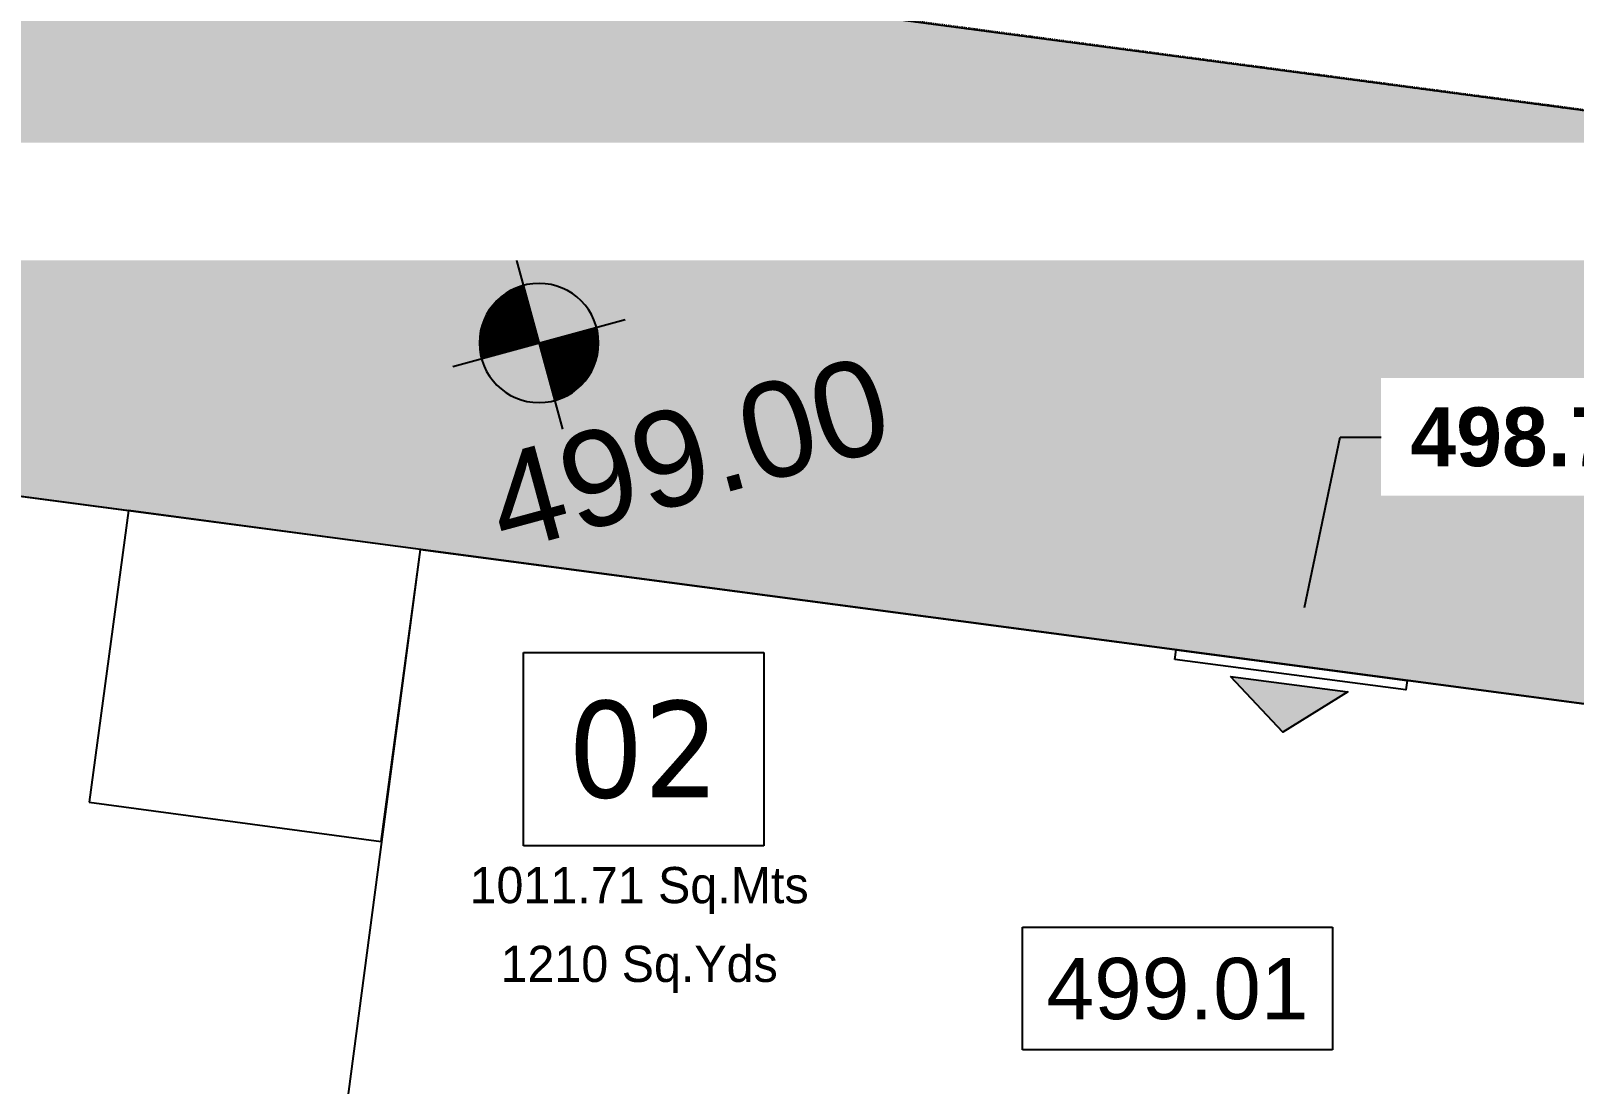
# Model space of a CAD drawing. Header units: millimetres. Extents: x -176651 to 424033, y -469666 to 486614.
# Drawn here: x 24787 to 56757, y 114721 to 136542 of the extents above; entities that cross this region are included whole.
import ezdxf
from ezdxf import colors
from ezdxf.entities.mleader import LeaderData, LeaderLine
from ezdxf.math import Vec2, Vec3

# ---------------------------------------------------------------- set-up
doc = ezdxf.new("R2010")
doc.units = ezdxf.units.MM
doc.linetypes.add('Site boundary$0$DASHDOT', pattern=[25.4, 12.7, -6.35, 0, -6.35])
for name, color, linetype in [('ad-Entrance(1625)', 2, 'Continuous'), ('ad-Parking', 2, 'Continuous'), ('ad-Plot Areas-Sq.Mts', 7, 'Continuous'), ('ad-Plot Areas-Sq.Yds', 7, 'Continuous'), ('ad-Plot Numbers', 7, 'Continuous'), ('ad-Road', 8, 'Continuous'), ('ad-Road Hatch', 8, 'Continuous'), ('Site Levels$0$ad-Client road levels', 1, 'Continuous'), ('Site Levels$0$ad-Lvl-Entance road', 4, 'Continuous'), ('Site Levels$0$ad-Lvl-Lawn', 3, 'Continuous')]:
    doc.layers.add(name, color=color, linetype=linetype)
doc.layers.add('ad-Plot Boundary', color=6, linetype='Continuous', true_color=0xff00ff)
doc.layers.add('Site boundary$0$ad-Site Boundary', color=1, linetype='Site boundary$0$DASHDOT', lineweight=35, true_color=0xff0000)
doc.styles.add('$0$grid_text', font='verdana.ttf', dxfattribs={"width": 0.9})
doc.styles.add('MtX_Century_Gothic', font='GOTHIC.TTF')
doc.styles.add('Site Levels$0$ARIAL', font='arial.ttf')
doc.styles.add('Site Levels$0$Sections_The woods Site plan_Entrances$0$Standard', font='arial.ttf')
doc.styles.add('Site Levels$0$Standard', font='arial.ttf')

# ---------------------------------------------------------------- blocks, each defined once
blk = doc.blocks.new('Site boundary')
at = {"layer": 'Site boundary$0$ad-Site Boundary', "ltscale": 1.5}
blk.add_lwpolyline([(173219, 273437), (173109, 119497), (138698, 124061), (22116, 139516)], dxfattribs=at)
blk = doc.blocks.new('A$C4fb60e89')
at = {"layer": 'ad-Road Hatch', "ltscale": 5, "transparency": 33554687}
h = blk.add_hatch(dxfattribs=at)
h.set_pattern_fill('AR-HBONE', color=256, scale=15)
h.set_pattern_definition([(45, (-193247.7, -428758.8), (0, 2155.2615), [4572, -1524]), (135, (-192170.1, -427681.1), (2e-13, 2155.2615), [4572, -1524])])
h.paths.add_polyline_path([(175594, -250241), (169178, -249341), (167473, -249057), (167473, -138694), (101313, -138694), (101313, -199954), (101308, -237995), (101040, -268291), (101008, -280968), (101066, -293684), (101243, -311127), (100910, -319344), (100949, -333937), (100669, -366960), (100727, -390983), (100669, -404586), (100538, -420418), (100467, -428759), (92426, -427265), (92163, -427209), (92163, -321454), (24803, -321454), (24803, -412961), (15653, -411029), (15654, -321452), (-19535, -321452), (-34427, -319477), (-65207, -315395), (-171770, -301268), (-185854, -298333), (-193248, -296832), (-193244, -292908), (-191914, -285219), (-191839, -284679), (-183397, -286393), (-169723, -289243), (-53141, -304698), (-18730, -309262), (15653, -309262), (15653, 703), (24803, 1115), (24803, -129544), (92163, -129544), (92163, 15133), (101313, 17713), (101313, -129544), (167473, -129544), (167473, 35552), (175738, 37855), (175849, 28595), (175836, 25947), (175777, 14040), (175855, 2316), (175660, -18036), (175731, -34039), (175718, -46839), (175673, -63402), (175816, -82072), (175542, -106356), (175490, -124641), (175575, -145019), (175731, -168892), (175797, -181269), (175797, -192667), (175744, -208200), (175829, -223277), (175888, -234871)])
h.paths.add_polyline_path([(24803, -309264), (92163, -309264), (92163, -138694), (24803, -138694)], flags=16)
at = {"layer": 'ad-Road', "ltscale": 5}
for points in [[(92426, -427265), (92163, -427209), (92163, -321454), (24803, -321454), (24803, -412961), (15653, -411029), (15654, -321452), (-19535, -321452), (-34427, -319477), (-65207, -315395), (-171770, -301268)], [(-169723, -289243), (-53141, -304698), (-18730, -309262), (15653, -309262), (15653, 703)]]:
    blk.add_lwpolyline(points, dxfattribs=at)
blk = doc.blocks.new('A$Cbbea0351')
at = {"layer": 'ad-Plot Numbers', "linetype": 'Continuous', "insert": (-330095, -344972), "char_height": 2000, "width": 2981.72, "attachment_point": 5, "style": '$0$grid_text', "bg_fill": 18, "box_fill_scale": 1.5, "bg_fill_color": 257, "bg_fill_transparency": 0}
blk.add_mtext('02', dxfattribs=at)
at = {"layer": 'ad-Plot Areas-Sq.Mts', "linetype": 'Continuous', "insert": (-330189, -347882), "char_height": 750, "width": 9668.74, "attachment_point": 5, "style": 'MtX_Century_Gothic', "bg_fill": 2}
blk.add_mtext('1011.71 Sq.Mts', dxfattribs=at)
at = {"layer": 'ad-Plot Areas-Sq.Yds', "linetype": 'Continuous', "insert": (-330189, -349514), "char_height": 750, "width": 7884.16, "attachment_point": 5, "style": 'MtX_Century_Gothic', "bg_fill": 2}
blk.add_mtext('1210 Sq.Yds', dxfattribs=at)
blk = doc.blocks.new('zw$A88E')
at = {"layer": 'ad-Plot Boundary', "ltscale": 5}
for points in [[(-368986, -334687), (-368989, -337740), (-371134, -349465), (-373560, -367195), (-338868, -372204), (-334720, -340818), (-347508, -339123), (-361592, -336188), (-368986, -334687)], [(-334720, -340818), (-303171, -345001), (-307365, -376729), (-327072, -373827), (-338868, -372204)]]:
    blk.add_lwpolyline(points, close=True, dxfattribs=at)
blk = doc.blocks.new('zw$944D')
at = {"layer": 'ad-Parking', "ltscale": 5}
blk.add_lwpolyline([(0, 0), (6100, 0), (6100, 6100), (0, 6100)], close=True, dxfattribs=at)
blk = doc.blocks.new('zw$2786')
at = {"layer": 'ad-Parking', "ltscale": 5, "rotation": 352.3389705330779}
blk.add_blockref('zw$944D', (-153946, -227439), dxfattribs=at)
blk = doc.blocks.new('zw$68CA')
at = {"layer": 'ad-Entrance(1625)', "ltscale": 5}
h = blk.add_hatch(color=256, dxfattribs=at)
h.dxf.hatch_style = 1
h.paths.add_polyline_path([(-400, -1187.5), (-400, -3637.5), (-1400, -2412.5)])
for points in [[(-200, 0), (0, 0), (0, -4825), (-200, -4825)], [(-400, -1187.5), (-400, -3637.5), (-1400, -2412.5)]]:
    blk.add_lwpolyline(points, close=True, dxfattribs=at)
blk = doc.blocks.new('zw$9E45')
at = {"layer": 'ad-Entrance(1625)', "ltscale": 5, "rotation": 82.4486906149616}
blk.add_blockref('zw$68CA', (-143324, -305039), dxfattribs=at)
blk = doc.blocks.new('Site Levels$0$LVL')
at = {"layer": 'Site Levels$0$ad-Client road levels'}
for p, q in [((0.7, -186.7), (0.5, 188.3)), ((-186.9, 0.7), (188.1, 0.8))]:
    blk.add_line(p, q, dxfattribs=at)
at = {"layer": 'Site Levels$0$ad-Client road levels', "const_width": 125}
for points in [[(63.1, 0.8, 0.414214), (0.6, 63.3)], [(-61.9, 0.7, 0.414214), (0.6, -61.7, 0.414214)]]:
    blk.add_lwpolyline(points, format="xyb", dxfattribs=at)
at = {"layer": 'Site Levels$0$ad-Client road levels'}
blk.add_circle((0.6, 0.8), 125, dxfattribs=at)
at = {"layer": 'Site Levels$0$ad-Client road levels', "color": 3, "true_color": 0x00fa00, "style": 'Site Levels$0$ARIAL'}
blk.add_attdef('EL.+0.00', (194.3, 102.2), '', height=200, rotation=0.0254, dxfattribs=at)
blk = doc.blocks.new('Site Levels$0$zw$1F4')
at = {"layer": 'Site Levels$0$ad-Client road levels'}
ref = blk.add_blockref('Site Levels$0$LVL', (179263, -72784), dxfattribs=dict(at, xscale=-9.879899047387294, yscale=9.879899047387292, zscale=9.879899047387289, rotation=195.201370859182))
ref.add_attrib('EL.+0.00', '499.00', (178548, -77135), dxfattribs={"height": 1976, "rotation": 15.176, "style": 'Site Levels$0$ARIAL'})
blk = doc.blocks.new('Site Levels$0$zw$8773')
at = {"layer": 'Site Levels$0$ad-Lvl-Lawn', "insert": (54523, 17274), "char_height": 1270, "width": 5155.91, "attachment_point": 5, "style": 'Site Levels$0$Sections_The woods Site plan_Entrances$0$Standard', "bg_fill": 19, "box_fill_scale": 1.5, "bg_fill_color": 256, "bg_fill_transparency": 0}
blk.add_mtext('499.01', dxfattribs=at)
blk = doc.blocks.new('Site Levels$0$zw$1B0B')
at = {"layer": 'Site Levels$0$ad-Lvl-Entance road'}
ml = blk.add_multileader_mtext('Standard', dxfattribs=at)
ml.set_content('{\\fArial|b1|i0|c0|p34;499.24}', color=256, style='Site Levels$0$Standard')
ml.set_leader_properties()
ml.build(insert=Vec2(0, 0))
ml.multileader.update_dxf_attribs({"has_text_frame": 1, "arrow_head_size": 1219, "scale": 12})
ctx = ml.context
ctx.base_point, ctx.scale, ctx.char_height, ctx.arrow_head_size, ctx.landing_gap_size, ctx.plane_origin = Vec3(24134, 33575), 12, 1219.19, 1219, 610, Vec3(22295, 28855)
notes = []
notes.append((ctx, [(0, (1, 1, 0), (23289, 33575), (1, 0), 845, [(0, [(22295, 28855)], 0, [])])]))
ctx.mtext.insert, ctx.mtext.width, ctx.mtext.defined_height, ctx.mtext.flow_direction = Vec3(24744, 34196), 5138.49, 1392, 5
ctx.mtext.has_bg_fill, ctx.mtext.bg_color, ctx.mtext.bg_scale_factor, ctx.mtext.bg_transparency, ctx.mtext.use_window_bg_color = 1, -1027028792, 1.5, 0, 1
for ctx, leaders in notes:
    for number, flags, end, landing, length, lines in leaders:
        leader = LeaderData()
        leader.index, (leader.has_last_leader_line, leader.has_dogleg_vector, leader.attachment_direction) = number, flags
        leader.last_leader_point, leader.dogleg_vector, leader.dogleg_length = Vec3(end), Vec3(landing), length
        for number, points, colour, breaks in lines:
            line = LeaderLine()
            line.index, line.vertices, line.color, line.breaks = number, Vec3.list(points), colors.encode_raw_color(colour), breaks
            leader.lines.append(line)
        ctx.leaders.append(leader)
ml = blk.add_multileader_mtext('Standard', dxfattribs=at)
ml.set_content('{\\fArial|b1|i0|c0|p34;498.71}', color=256, style='Site Levels$0$Standard')
ml.set_leader_properties()
ml.build(insert=Vec2(0, 0))
ml.multileader.update_dxf_attribs({"has_text_frame": 1, "arrow_head_size": 1219, "scale": 12})
ctx = ml.context
ctx.base_point, ctx.scale, ctx.char_height, ctx.arrow_head_size, ctx.landing_gap_size, ctx.plane_origin = Vec3(58741, 28703), 12, 1219.19, 1219, 610, Vec3(56902, 23982)
notes = []
notes.append((ctx, [(0, (1, 1, 0), (57896, 28703), (1, 0), 845, [(0, [(56902, 23982)], 0, [])])]))
ctx.mtext.insert, ctx.mtext.width, ctx.mtext.defined_height, ctx.mtext.flow_direction = Vec3(59351, 29323), 5138.49, 1392, 5
ctx.mtext.has_bg_fill, ctx.mtext.bg_color, ctx.mtext.bg_scale_factor, ctx.mtext.bg_transparency, ctx.mtext.use_window_bg_color = 1, -1027028792, 1.5, 0, 1
for ctx, leaders in notes:
    for number, flags, end, landing, length, lines in leaders:
        leader = LeaderData()
        leader.index, (leader.has_last_leader_line, leader.has_dogleg_vector, leader.attachment_direction) = number, flags
        leader.last_leader_point, leader.dogleg_vector, leader.dogleg_length = Vec3(end), Vec3(landing), length
        for number, points, colour, breaks in lines:
            line = LeaderLine()
            line.index, line.vertices, line.color, line.breaks = number, Vec3.list(points), colors.encode_raw_color(colour), breaks
            leader.lines.append(line)
        ctx.leaders.append(leader)
blk = doc.blocks.new('Site Levels')
at = {"layer": 'Site Levels$0$ad-Client road levels'}
blk.add_blockref('Site Levels$0$zw$1F4', (-143957, 202866), dxfattribs=at)
at = {"layer": 'Site Levels$0$ad-Lvl-Entance road', "ltscale": 5}
blk.add_blockref('Site Levels$0$zw$1B0B', (-5983, 99419), dxfattribs=at)
at = {"layer": 'Site Levels$0$ad-Lvl-Lawn', "ltscale": 5}
blk.add_blockref('Site Levels$0$zw$8773', (-5983, 99419), dxfattribs=at)

msp = doc.modelspace()

# ---------------------------------------------------------------- block references
at = {"layer": 'ad-Road', "ltscale": 5}
msp.add_blockref('A$C4fb60e89', (191839, 428759), dxfattribs=at)

# ---------------------------------------------------------------- next in the draw order: block references
at = {"ltscale": 5}
msp.add_blockref('A$Cbbea0351', (367577, 466614), dxfattribs=at)

# ---------------------------------------------------------------- next in the draw order: block references
msp.add_blockref('Site boundary', (0, 0))
at = {"layer": 'ad-Entrance(1625)', "ltscale": 5}
msp.add_blockref('zw$9E45', (191839, 428759), dxfattribs=at)
at = {"layer": 'ad-Parking', "ltscale": 5}
msp.add_blockref('zw$2786', (179944, 348002), dxfattribs=at)
at = {"layer": 'ad-Plot Boundary', "ltscale": 5}
msp.add_blockref('zw$A88E', (367577, 466614), dxfattribs=at)

# ---------------------------------------------------------------- next in the draw order: block references
at = {"ltscale": 5}
msp.add_blockref('Site Levels', (0, 0), dxfattribs=at)

doc.saveas('drawing.dxf')
